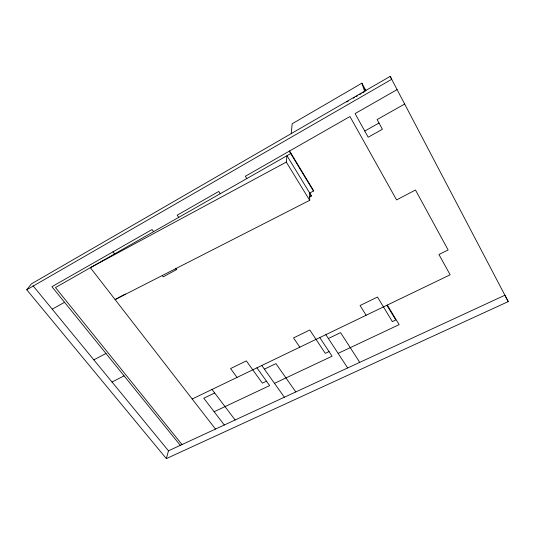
<?xml version="1.0" encoding="UTF-8"?>
<svg xmlns="http://www.w3.org/2000/svg" width="535" height="535" viewBox="0 0 535 535"><rect width="100%" height="100%" fill="white"/><g stroke="black" fill="none" stroke-linecap="round" stroke-linejoin="round"><path stroke-width="0.8" d="M125.344 293.976L115.099 299.587L309.691 200.331L309.718 193.055M291.227 133.71L292.17 123.779L361.881 83.179L365.853 90.509M309.691 200.331L286.299 162.092L286.974 155.712L311.477 195.944L309.17 197.208M166.345 458.609L168.478 450.811L504.859 295.246L508.25 301.593L166.345 458.609L26.75 289.776L31.445 283.851L390.162 76.391L391.747 79.28L26.75 289.776M346.847 101.951L348.278 101.128M353.287 98.233L354.718 97.403M356.149 96.574L357.581 95.752M359.727 94.508L361.158 93.678M362.59 92.856L364.021 92.027M397.09 89.612L355.079 113.601L368.187 137.214L382.411 129.283L377.108 119.552L404.654 104.044M291.027 153.398L55.486 287.562L182.007 444.552M364.763 131.042L379.014 123.043M52.236 309.183L64.548 302.288M175.607 268.276L176.483 269.607L163.242 276.836L162.299 275.552M286.299 162.092L90.368 267.687L215.498 429.063M93.826 359.848L105.977 353.481M112.016 382.01L124.093 375.871M192.192 399.003L450.149 274.803L438.934 254.479L448.129 249.959L415.481 190.012L396.589 199.916L349.957 116.53L245.338 176.269L246.822 178.576M214.689 392.978L203.768 398.207L224.312 424.991M264.384 369.157L275.926 363.626L295.781 391.941M328.363 338.495L340.581 332.643L359.734 362.362M266.497 381.194L262.357 383.154L246.341 360.898L230.565 368.575L237.045 377.402M329.045 351.589L325.3 353.354L309.798 329.995L293.528 337.919L299.807 347.188M214.14 411.729L269.653 385.601L256.934 367.826M274.468 383.334L332.095 356.203L319.79 337.565M338.107 353.374L399.13 324.651L387.313 305.057M33.003 285.75L168.478 450.811M180.308 445.341L51.935 286.7L152.067 229.522L153.612 231.668M212.02 389.453L235.132 419.988M112.992 251.838L114.557 253.911M175.547 268.309L176.483 269.607M261.782 365.499L284.352 397.224M178.71 217.37L177.185 215.184L218.748 191.45L220.246 193.717M325.842 334.649L347.656 367.946M366.121 315.262L360.068 305.518L377.476 297.045L392.369 321.609L395.76 320.004L386.865 305.271M311.323 196.031L309.564 193.142L313.724 190.861L289.575 151.004M289.268 151.178L313.423 191.028M365.739 90.83L364.596 88.73L365.378 91.004M390.162 76.391L508.25 301.593M361.881 83.179L364.475 90.843"/></g></svg>
